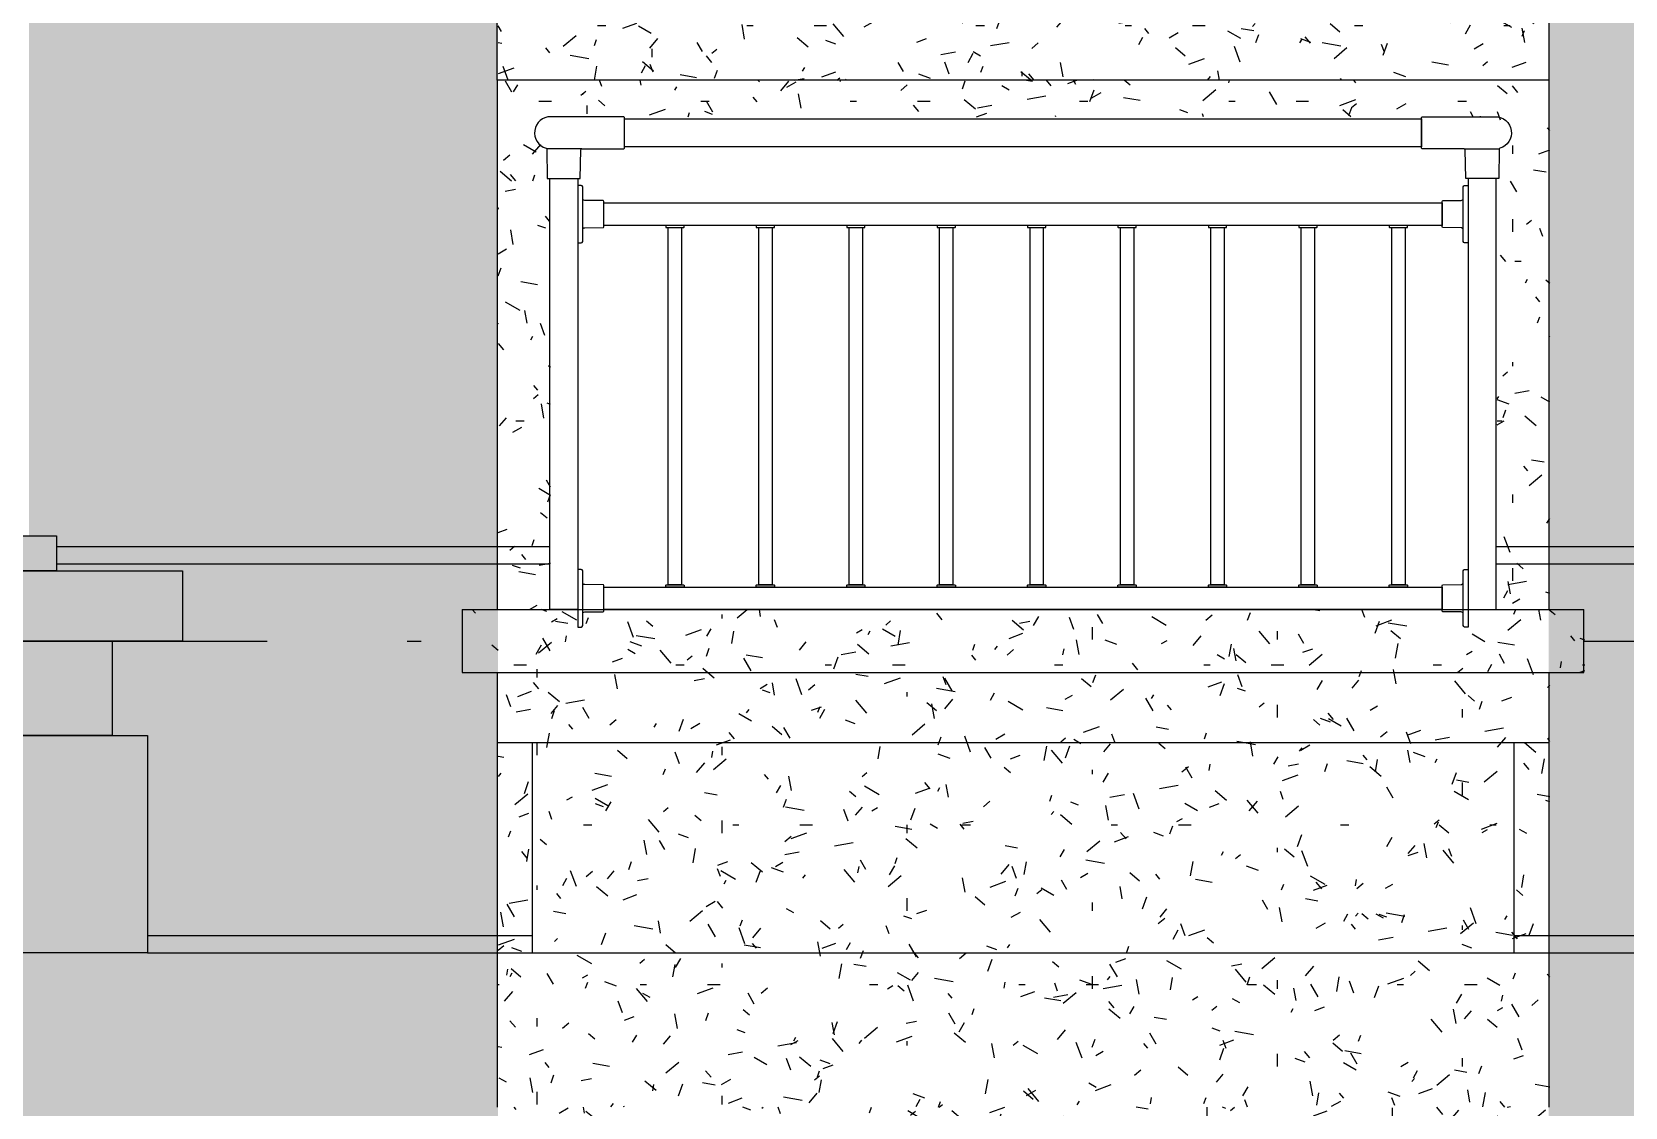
# Model space of a CAD drawing. Extents: x -12446 to 284554, y -295110 to 165007.
# Drawn here: x 29990 to 32263, y -253119 to -251585 of the extents above; entities that cross this region are included whole.
import ezdxf

# ---------------------------------------------------------------- set-up
doc = ezdxf.new("R2010")
doc.units = 0
doc.header["$LTSCALE"] = 1000
doc.linetypes.add('AX-14-E$0$DOTE', pattern=[2.4200000000000004, 2, -0.2, 0.02, -0.2])
doc.layers.get('0').update_dxf_attribs({"linetype": 'CONTINUOUS'})
for name, color, linetype in [('A-Anno-Note', 241, 'CONTINUOUS'), ('AX-14-comp-tc$0$AX-T-LMCZ-Z$0$AX-13-E01-E03$0$A-Detl-Patt', 8, 'CONTINUOUS'), ('AX-14-comp-tc$0$AX-T-LMCZ-Z$1$AX-13-E01-E03$0$家具与填充', 251, 'CONTINUOUS'), ('AX-14-comp-tc$0$灰褐色真石漆', 15, 'CONTINUOUS'), ('AX-14-E$0$A-Detl-Patt', 8, 'CONTINUOUS'), ('AX-14-E$0$A-Detl-Thin', 131, 'CONTINUOUS'), ('AX-14-E$0$A-elev-FIXT', 9, 'CONTINUOUS'), ('AX-14-E$0$A-elev-HRAL', 61, 'CONTINUOUS'), ('AX-14-E$0$栏杆型材', 82, 'CONTINUOUS'), ('AX-14-E$0$阳台栏杆扶手', 82, 'CONTINUOUS')]:
    doc.layers.add(name, color=color, linetype=linetype)
doc.layers.add('AX-14-E$0$A-Grid', color=222, linetype='AX-14-E$0$DOTE', plot=False)

# ---------------------------------------------------------------- blocks, each defined once
blk = doc.blocks.new('AX-14-E$0$wyhrehaw3yrjret')
at = {"layer": 'AX-14-E$0$A-Detl-Patt'}
for p, q in [((90357.38092129382, 156534.7129204358), (91061.15741201898, 156534.7129204358)), ((92411.15741201898, 156534.7129204358), (93236.15746030811, 156534.7129204358)), ((90357.38092129382, 156509.7129204358), (91061.15741201898, 156509.7129204358)), ((92411.15741201898, 156509.7129204358), (93236.15746030811, 156509.7129204357)), ((90487.20544444716, 155979.7129204358), (91036.15741766396, 155979.7129204358)), ((92436.15741766401, 155979.7129204358), (93236.15746030811, 155979.7129204358)), ((90487.20544444716, 155954.7129204358), (91036.15741766396, 155954.7129204358)), ((92436.15741766401, 155954.7129204358), (93236.15746030811, 155954.7129204358))]:
    blk.add_line(p, q, dxfattribs=at)
blk = doc.blocks.new('AX-14-E$0$32固定座立面')
at = {"layer": 'AX-14-E$0$栏杆型材', "color": 6, "linetype": 'Continuous'}
blk.add_line((-7.000000000029103, -22.48393362967181), (-7.000000000029103, 22.48393362967181), dxfattribs=at)
blk.add_lwpolyline([(-7.000000000029103, -22.48393363013747, 0.4116598905253932), (-9.973820392653579, -19.48404786120226), (-36.00872653194528, -19.25684467663814, -0.411659890479309), (-36.99999999529972, -18.25688275466382), (-36.99999999529972, 18.25688275466382, -0.411659890479309), (-36.00872653194528, 19.25684467663814), (-9.973820392653579, 19.48404786120226, 0.4116598904800121), (-7.000000000029103, 22.48393362967181), (-7.000000000014551, 39.03737757549971, -0.4116598903650479), (-5.017453071239287, 41.03730142168934), (0, 41.08108807232929), (0, -41.08108807232929), (-5.017453071239287, -41.03730142167478, -0.41165989040972), (-7.000000000014551, -39.03737757517956)], format="xyb", close=True, dxfattribs=at)
blk = doc.blocks.new('AX-14-E$0$4080转角立图')
at = {"layer": 'AX-14-E$0$A-elev-FIXT', "linetype": 'Continuous'}
blk.add_line((25.55522843915969, 41.9922859473736), (-24.30321649741381, 41.9922859473736), dxfattribs=at)
blk.add_lwpolyline([(-25.29782274598256, 42.9517344115302, -0.3271392253384975), (-24.22508311690763, 41.53998265002156), (-23.50000002561137, 0), (23.50000002561137, 0), (24.2073870995082, 40.52617865166394, -0.4091108014680134), (25.70715864608064, 42.00000004569301), (85.25000008335337, 42.00000003812602, 0.4142135623730951), (86.75000008707866, 43.50000004190952), (86.75000008707866, 86.50000009016367, 0.4142135623730951), (85.25000008335337, 88.00000009400537), (-18.75000002095476, 88.00000009400537, 0.8651570106099542)], format="xyb", close=True, dxfattribs=at)
blk = doc.blocks.new('AX-14-E$0$BEIBIANKAICHANGYANGTAI1')
at = {"layer": 'AX-14-E$0$A-Detl-Thin', "elevation": -5.290740336073504e-10}
for points in [[(88306.36248735979, 138744.4466446146), (90126.33294210458, 138744.4466446146), (90126.33294210458, 138694.4466446146), (88306.36248735979, 138694.4466446146)], [(88306.36248735979, 138694.4466446146), (90306.15746525791, 138694.4466446146), (90306.15746525791, 138594.446644614), (88306.36248735979, 138594.446644614)], [(88306.36248735979, 138594.446644614), (90206.15746525791, 138594.446644614), (90206.15746525791, 138459.4466538671), (88306.36248735979, 138459.4466538671)], [(88306.36248735979, 138459.4466538671), (90256.15746525791, 138459.4466538671), (90256.15746525791, 138149.4466446145), (88306.36248735979, 138149.4466446145)]]:
    blk.add_lwpolyline(points, dxfattribs=at)
blk = doc.blocks.new('AX-14-E$0$A$C4D5E14F1')
at = {"layer": 'AX-14-E$0$A-Detl-Thin'}
blk.add_lwpolyline([(28700.00008472594, 1665.00012890331), (30200.00008458438, 1665.00012890331), (30200.00008458438, 1565.00012890331), (28700.00008472594, 1565.00012890331)], close=True, dxfattribs=at)
for points in [[(30200.00008458438, 720.000128903368), (30200.00008458438, 620.000128903368)], [(28750.00009022941, 620.000128903368), (30200.00008458438, 620.000128903368)], [(30150.00009022947, 620.000128903368), (30150.00009022947, 320.0001289034262)], [(28750.00009022941, 320.0001289034262), (30150.00009022947, 320.0001289034262)]]:
    blk.add_lwpolyline(points, dxfattribs=at)
at = {"layer": 'AX-14-E$0$A-elev-HRAL', "ltscale": 10}
for points in [[(28941.00008458443, 1358.000128909713, 0.4142135623730951), (28940.50008458443, 1357.500128909713), (28940.50008458443, 1355.500128909713, 0.4142135623730951), (28941.00008458443, 1355.000128909713), (28966.00008458443, 1355.000128909713, 0.4142135623730951), (28966.50008458443, 1355.500128909713), (28966.50008458443, 1357.500128909713, 0.4142135623730951), (28966.00008458443, 1358.000128909713)], [(29070.00008458443, 1358.000128909713, 0.4142135623730951), (29069.50008458443, 1357.500128909713), (29069.50008458443, 1355.500128909713, 0.4142135623730951), (29070.00008458443, 1355.000128909713), (29095.00008458443, 1355.000128909713, 0.4142135623730951), (29095.50008458443, 1355.500128909713), (29095.50008458443, 1357.500128909713, 0.4142135623730951), (29095.00008458443, 1358.000128909713)], [(29199.00008458443, 1358.000128909713, 0.4142135623730951), (29198.50008458443, 1357.500128909713), (29198.50008458443, 1355.500128909713, 0.4142135623730951), (29199.00008458443, 1355.000128909713), (29224.00008458443, 1355.000128909713, 0.4142135623730951), (29224.50008458443, 1355.500128909713), (29224.50008458443, 1357.500128909713, 0.4142135623730951), (29224.00008458443, 1358.000128909713)], [(29328.00008458443, 1358.000128909713, 0.4142135623730951), (29327.50008458443, 1357.500128909713), (29327.50008458443, 1355.500128909713, 0.4142135623730951), (29328.00008458443, 1355.000128909713), (29353.00008458443, 1355.000128909713, 0.4142135623730951), (29353.50008458443, 1355.500128909713), (29353.50008458443, 1357.500128909713, 0.4142135623730951), (29353.00008458443, 1358.000128909713)], [(29457.00008458443, 1358.000128909713, 0.4142135623730951), (29456.50008458443, 1357.500128909713), (29456.50008458443, 1355.500128909713, 0.4142135623730951), (29457.00008458443, 1355.000128909713), (29482.00008458443, 1355.000128909713, 0.4142135623730951), (29482.50008458443, 1355.500128909713), (29482.50008458443, 1357.500128909713, 0.4142135623730951), (29482.00008458443, 1358.000128909713)], [(29586.00008458443, 1358.000128909713, 0.4142135623730951), (29585.50008458443, 1357.500128909713), (29585.50008458443, 1355.500128909713, 0.4142135623730951), (29586.00008458443, 1355.000128909713), (29611.00008458443, 1355.000128909713, 0.4142135623730951), (29611.50008458443, 1355.500128909713), (29611.50008458443, 1357.500128909713, 0.4142135623730951), (29611.00008458443, 1358.000128909713)], [(29715.00008458443, 1358.000128909713, 0.4142135623730951), (29714.50008458443, 1357.500128909713), (29714.50008458443, 1355.500128909713, 0.4142135623730951), (29715.00008458443, 1355.000128909713), (29740.00008458443, 1355.000128909713, 0.4142135623730951), (29740.50008458443, 1355.500128909713), (29740.50008458443, 1357.500128909713, 0.4142135623730951), (29740.00008458443, 1358.000128909713)], [(29844.00008458443, 1358.000128909713, 0.4142135623730951), (29843.50008458443, 1357.500128909713), (29843.50008458443, 1355.500128909713, 0.4142135623730951), (29844.00008458443, 1355.000128909713), (29869.00008458443, 1355.000128909713, 0.4142135623730951), (29869.50008458443, 1355.500128909713), (29869.50008458443, 1357.500128909713, 0.4142135623730951), (29869.00008458443, 1358.000128909713)], [(29973.00008458443, 1358.000128909713, 0.4142135623730951), (29972.50008458443, 1357.500128909713), (29972.50008458443, 1355.500128909713, 0.4142135623730951), (29973.00008458443, 1355.000128909713), (29998.00008458443, 1355.000128909713, 0.4142135623730951), (29998.50008458443, 1355.500128909713), (29998.50008458443, 1357.500128909713, 0.4142135623730951), (29998.00008458443, 1358.000128909713)], [(28941.00008458443, 842.0001289123902, -0.4142135623730951), (28940.50008458443, 842.5001289123902), (28940.50008458443, 844.5001289123902, -0.4142135623730951), (28941.00008458443, 845.0001289123902), (28966.00008458443, 845.0001289123902, -0.4142135623730951), (28966.50008458443, 844.5001289123902), (28966.50008458443, 842.5001289123902, -0.4142135623730951), (28966.00008458443, 842.0001289123902)], [(29070.00008458443, 842.0001289123902, -0.4142135623730951), (29069.50008458443, 842.5001289123902), (29069.50008458443, 844.5001289123902, -0.4142135623730951), (29070.00008458443, 845.0001289123902), (29095.00008458443, 845.0001289123902, -0.4142135623730951), (29095.50008458443, 844.5001289123902), (29095.50008458443, 842.5001289123902, -0.4142135623730951), (29095.00008458443, 842.0001289123902)], [(29199.00008458443, 842.0001289123902, -0.4142135623730951), (29198.50008458443, 842.5001289123902), (29198.50008458443, 844.5001289123902, -0.4142135623730951), (29199.00008458443, 845.0001289123902), (29224.00008458443, 845.0001289123902, -0.4142135623730951), (29224.50008458443, 844.5001289123902), (29224.50008458443, 842.5001289123902, -0.4142135623730951), (29224.00008458443, 842.0001289123902)], [(29328.00008458443, 842.0001289123902, -0.4142135623730951), (29327.50008458443, 842.5001289123902), (29327.50008458443, 844.5001289123902, -0.4142135623730951), (29328.00008458443, 845.0001289123902), (29353.00008458443, 845.0001289123902, -0.4142135623730951), (29353.50008458443, 844.5001289123902), (29353.50008458443, 842.5001289123902, -0.4142135623730951), (29353.00008458443, 842.0001289123902)], [(29457.00008458443, 842.0001289123902, -0.4142135623730951), (29456.50008458443, 842.5001289123902), (29456.50008458443, 844.5001289123902, -0.4142135623730951), (29457.00008458443, 845.0001289123902), (29482.00008458443, 845.0001289123902, -0.4142135623730951), (29482.50008458443, 844.5001289123902), (29482.50008458443, 842.5001289123902, -0.4142135623730951), (29482.00008458443, 842.0001289123902)], [(29586.00008458443, 842.0001289123902, -0.4142135623730951), (29585.50008458443, 842.5001289123902), (29585.50008458443, 844.5001289123902, -0.4142135623730951), (29586.00008458443, 845.0001289123902), (29611.00008458443, 845.0001289123902, -0.4142135623730951), (29611.50008458443, 844.5001289123902), (29611.50008458443, 842.5001289123902, -0.4142135623730951), (29611.00008458443, 842.0001289123902)], [(29715.00008458443, 842.0001289123902, -0.4142135623730951), (29714.50008458443, 842.5001289123902), (29714.50008458443, 844.5001289123902, -0.4142135623730951), (29715.00008458443, 845.0001289123902), (29740.00008458443, 845.0001289123902, -0.4142135623730951), (29740.50008458443, 844.5001289123902), (29740.50008458443, 842.5001289123902, -0.4142135623730951), (29740.00008458443, 842.0001289123902)], [(29844.00008458443, 842.0001289123902, -0.4142135623730951), (29843.50008458443, 842.5001289123902), (29843.50008458443, 844.5001289123902, -0.4142135623730951), (29844.00008458443, 845.0001289123902), (29869.00008458443, 845.0001289123902, -0.4142135623730951), (29869.50008458443, 844.5001289123902), (29869.50008458443, 842.5001289123902, -0.4142135623730951), (29869.00008458443, 842.0001289123902)], [(29973.00008458443, 842.0001289123902, -0.4142135623730951), (29972.50008458443, 842.5001289123902), (29972.50008458443, 844.5001289123902, -0.4142135623730951), (29973.00008458443, 845.0001289123902), (29998.00008458443, 845.0001289123902, -0.4142135623730951), (29998.50008458443, 844.5001289123902), (29998.50008458443, 842.5001289123902, -0.4142135623730951), (29998.00008458443, 842.0001289123902)]]:
    blk.add_lwpolyline(points, format="xyb", close=True, dxfattribs=at)
for points in [[(28963.00008458443, 845.0001289123902), (28944.00008458443, 845.0001289123902), (28944.00008458443, 1355.000128909713), (28963.00008458443, 1355.000128909713)], [(29092.00008458443, 845.0001289123902), (29073.00008458443, 845.0001289123902), (29073.00008458443, 1355.000128909713), (29092.00008458443, 1355.000128909713)], [(29221.00008458443, 845.0001289123902), (29202.00008458443, 845.0001289123902), (29202.00008458443, 1355.000128909713), (29221.00008458443, 1355.000128909713)], [(29350.00008458443, 845.0001289123902), (29331.00008458443, 845.0001289123902), (29331.00008458443, 1355.000128909713), (29350.00008458443, 1355.000128909713)], [(29479.00008458443, 845.0001289123902), (29460.00008458443, 845.0001289123902), (29460.00008458443, 1355.000128909713), (29479.00008458443, 1355.000128909713)], [(29608.00008458443, 845.0001289123902), (29589.00008458443, 845.0001289123902), (29589.00008458443, 1355.000128909713), (29608.00008458443, 1355.000128909713)], [(29737.00008458443, 845.0001289123902), (29718.00008458443, 845.0001289123902), (29718.00008458443, 1355.000128909713), (29737.00008458443, 1355.000128909713)], [(29866.00008458443, 845.0001289123902), (29847.00008458443, 845.0001289123902), (29847.00008458443, 1355.000128909713), (29866.00008458443, 1355.000128909713)], [(29995.00008458443, 845.0001289123902), (29976.00008458443, 845.0001289123902), (29976.00008458443, 1355.000128909713), (29995.00008458443, 1355.000128909713)]]:
    blk.add_lwpolyline(points, close=True, dxfattribs=at)
at = {"layer": 'AX-14-E$0$栏杆型材'}
blk.add_lwpolyline([(28852.00008457972, 1390.000128909713), (30048.00008458915, 1390.000128909713), (30048.00008458915, 1358.000128909713), (28852.00008457972, 1358.000128909713)], close=True, dxfattribs=at)
at = {"layer": 'AX-14-E$0$阳台栏杆扶手'}
blk.add_lwpolyline([(30018.25008449747, 1470.000128909713), (28881.75008467145, 1470.000128909713), (28881.75008467145, 1510.000128909713), (30018.25008449747, 1510.000128909713)], close=True, dxfattribs=at)
blk.add_blockref('AX-14-E$0$BEIBIANKAICHANGYANGTAI1', (-62055.1093482453, -137829.4465157112))
at = {"layer": 'AX-14-E$0$A-elev-HRAL'}
for name, p in [('AX-14-E$0$4080转角立图', (28795.00008458443, 1425.000128850108)), ('AX-14-E$0$32固定座立面', (30085.00008458443, 1374.000128909713))]:
    blk.add_blockref(name, p, dxfattribs=at)
at = {"layer": 'AX-14-E$0$A-elev-HRAL', "xscale": -1}
for name, p in [('AX-14-E$0$4080转角立图', (30105.00008458443, 1425.000128850108)), ('AX-14-E$0$32固定座立面', (28815.00008458443, 1374.000128909713))]:
    blk.add_blockref(name, p, dxfattribs=at)
blk.add_wipeout([(28650.00009022941, 810.0001289033029), (30250.00008458437, 810.0001289033029), (30250.00008458437, 720.000128903368), (28650.00009022941, 720.000128903368)]).dxf.layer = 'AX-14-E$0$A-Detl-Thin'
at = {"layer": 'AX-14-E$0$A-Detl-Thin'}
for points in [[(28650.00009022941, 810.0001289033098), (30250.00008458438, 810.0001289033098)], [(28650.00009022941, 810.0001289033098), (28650.00009022935, 720.000128903368), (28700.00009022941, 720.000128903368), (28700.00009022941, 620.000128903368), (28750.00009022941, 620.000128903368), (28750.00009022941, 320.0001289034262)], [(30250.00008458438, 720.000128903368), (30250.00008458438, 810.0001289033098)], [(28700.00009022941, 720.000128903368), (30250.00008458438, 720.000128903368)]]:
    blk.add_lwpolyline(points, dxfattribs=at)
at = {"layer": 'AX-14-E$0$栏杆型材'}
for points in [[(28775.00008458443, 1425.000128850108), (28815.00008458443, 1425.000128850108), (28815.00008458443, 810.0001289097127), (28775.00008458443, 810.0001289097127)], [(30125.00008458443, 1425.000128850108), (30085.00008458443, 1425.000128850108), (30085.00008458443, 810.0001289097127), (30125.00008458443, 810.0001289097127)], [(28852.00008457978, 842.0001289097127), (30048.00008458915, 842.0001289097127), (30048.00008458915, 810.0001289097127), (28852.00008457978, 810.0001289097127)]]:
    blk.add_lwpolyline(points, close=True, dxfattribs=at)
at = {"layer": 'AX-14-E$0$A-elev-HRAL', "xscale": -1}
blk.add_blockref('AX-14-E$0$32固定座立面', (28815.00008458443, 826.0001289097127), dxfattribs=at)
at = {"layer": 'AX-14-E$0$A-elev-HRAL'}
blk.add_blockref('AX-14-E$0$32固定座立面', (30085.00008458443, 826.0001289097127), dxfattribs=at)
blk = doc.blocks.new('AX-14-comp-tc')
at = {"layer": 'AX-14-comp-tc$0$AX-T-LMCZ-Z$1$AX-13-E01-E03$0$家具与填充'}
h = blk.add_hatch(dxfattribs=at)
h.set_pattern_fill('AR-SAND', color=256, scale=24)
h.set_pattern_definition([(37.50000000000001, (-86572.63727747524, -326606.2126952698), (-1.92003755518086, 58.72958847952108), [0, -46.3296, 0, -51.816, 0, -49.53]), (7.499999999999999, (-86572.63727747524, -326606.2126952698), (53.94279397656031, 86.0190120682025), [0, -24.9936, 0, -41.7576, 0, -16.002]), (327.5, (-86610.12767747525, -326606.2126952698), (94.91908442897494, 0.172462161425484), [0, -15.24, 0, -54.864, 0, -71.628]), (317.5, (-86610.12767747525, -326606.2126952698), (91.62677429667568, 26.75151879086595), [0, -7.62, 0, -35.9664, 0, -41.148])])
h.paths.add_polyline_path([(8478.702790445503, -253742.0665604888), (8477.44201020393, -253912.0664102146), (8514.69657850251, -253988.2368576273), (8527.442184651125, -254071.7538557), (8527.44201020393, -254442.0664102142), (8577.44200928029, -254442.0664102142), (8577.44200928029, -254592.0664102142), (8652.391094617633, -254592.0664102153), (8652.391068423487, -255491.8819860087), (1002.391094686551, -255491.8819860087), (1002.391094686551, -255591.8819860086), (1022.391094686551, -255591.8819860086), (1022.391094686551, -255691.8819740865), (1072.391109687829, -255691.8819740865), (1222.391094686551, -256321.8819860086), (1272.391094686551, -256321.8819860086), (1272.391094686551, -256591.8819859418), (1252.391080968169, -256591.8819859414), (1252.391080968169, -256691.88198594), (6902.391072859842, -256691.88198594), (6902.391072859842, -256646.8812060526), (8252.541649787774, -256646.8812060526), (8252.387571967527, -268242.0665604891), (8851.970065954694, -268241.8804672961), (8851.970065954694, -266536.8804672965), (10050.68638493499, -266536.8804672965), (10050.68638493499, -268686.8804672965), (10151.10741875076, -268686.8804672965), (10151.10741875076, -266536.8804672965), (11352.39109977041, -266536.8804672965), (11352.39109977041, -268241.8804672961), (13852.39109482043, -268241.8804672961), (13852.39682763381, -256691.8822025585), (22902.39105995675, -256691.8822025519), (22926.11310842487, -266276.8819860087), (22900.94450187806, -266276.8819860084), (22901.26328666282, -268241.8804672958), (25152.38705283971, -268241.8804672961), (25152.38699696408, -256691.8825560538), (28052.39103885586, -256691.8825560538), (28052.75779278678, -256646.8819760467), (29952.39109509517, -256646.8819959717), (29952.39109509517, -256689.2827172552), (35452.39112271331, -256689.2800792456), (35452.39107599747, -256591.8819800339), (35402.39108326597, -256591.8819800338), (35402.39107245006, -256321.8819698274), (35452.39108006409, -256321.8819711794), (35602.39105912283, -255691.8819711794), (35652.39108166503, -255691.8819711795), (35652.39212232488, -255591.8814656923), (35702.39106792616, -255591.8819860087), (35702.39106792616, -255491.8819860087), (30302.39107866501, -255491.8819860087), (28046.93755201725, -255491.8819860087), (28046.9219124034, -254592.0664104595), (28121.92867581741, -254592.0664104595), (28121.92867581741, -254442.0664102142), (28171.92867489377, -254442.0664102142), (28171.92850044681, -254071.7538557), (28184.67410659519, -253988.2368576273), (28221.92867489377, -253912.0664102146), (28221.92867489377, -253742.0664102147), (27271.92867486304, -253742.0664102147), (18810.9233292405, -253741.8819860087), (18759.22901397021, -254121.8818337927), (17940.13815930797, -254121.8818337927), (17888.66652220706, -253743.518871419)])
h.paths.add_polyline_path([(1852.394621507585, -255691.8819740865), (3101.094290623063, -255691.8819740865), (3302.387411180738, -256591.8807588942), (1852.394621507585, -256591.8807588942)], flags=16)
h.paths.add_polyline_path([(4102.39109475803, -255691.8819312666), (5602.391099751781, -255691.8819312666), (5602.391099751781, -256591.8819859417), (4102.39109475803, -256591.8819859417)], flags=16)
h.paths.add_polyline_path([(9602.391094818566, -254911.8810260835), (10602.39058339488, -254911.8810260835), (10602.39058339488, -255491.8819860087), (9602.391094818566, -255491.8819860087)], flags=16)
h.paths.add_polyline_path([(9602.38542753979, -257761.8801072679), (10602.38515902622, -257761.8801072679), (10602.39114985833, -256691.8822025552), (9602.39141837167, -256691.8822025552)], flags=16)
h.paths.add_polyline_path([(9602.38542753979, -257761.8801072679), (10602.38503757105, -257761.8801072679), (10602.38503757105, -259361.8810671931), (9602.38542753979, -259361.8810671931)], flags=16)
h.paths.add_polyline_path([(10602.38503757105, -260711.8801072679), (9602.391094818799, -260711.8801072679), (9602.391094818799, -262311.8810671931), (10602.38503757105, -262311.8810671931)], flags=16)
h.paths.add_polyline_path([(9602.391094818799, -262311.8810671931), (10602.3910948188, -262311.8810671931), (10602.39373987479, -263586.8810671966), (9602.393739874795, -263586.8810671966)], flags=16)
h.paths.add_polyline_path([(9602.396640642633, -263586.8810671966), (10602.39083910672, -263586.8810671966), (10602.39083910672, -265186.8820271218), (9602.396640642633, -265186.8820271218)], flags=16)
h.paths.add_polyline_path([(8652.391094617633, -266136.8820651444), (11552.39109471915, -266136.8820651444), (11552.39109471915, -266236.8820651444), (8652.391094617633, -266236.8820651444)], flags=16)
h.paths.add_polyline_path([(26102.39160615517, -254911.8810260835), (27102.39109473149, -254911.8810260835), (27102.39109473149, -255491.8819860087), (26102.39160615517, -255491.8819860087)], flags=16)
h.paths.add_polyline_path([(24302.22488917547, -266726.8819860087), (25002.55026139603, -266726.8819860087), (25000.9446581592, -268076.8804672961), (24301.2631303862, -268076.8804672961)], flags=16)
h.paths.add_polyline_path([(31998.27289866665, -255691.8819067876), (30498.2728936729, -255691.8819067876), (30498.2728936729, -256591.8819614627), (31998.27289866665, -256591.8819614627)], flags=16)
h.paths.add_polyline_path([(34152.39109967728, -256591.8819859417), (32805.23363442658, -256591.8819859417), (33002.39105843063, -255691.8819740865), (34152.39109967728, -255691.8819740865)], flags=16)
h.paths.add_polyline_path([(9602.393739874795, -265186.8820271218), (10602.39373987479, -265186.8820271218), (10602.39093289184, -266136.8820171083), (9602.391256444942, -266136.8820171083)], flags=16)
edge = h.paths.add_edge_path(flags=17)
edge.add_line((9602.39125054804, -253742.0665604888), (9602.391094818566, -254911.6941790598))
edge.add_line((9602.391094818566, -254911.6941790598), (10602.39109481857, -254911.6941790598))
edge.add_line((10602.39109481857, -254911.6941790598), (10602.39669568217, -253742.0665604888))
edge.add_line((10602.39669568217, -253742.0665604888), (9602.396695682168, -253742.0665604888))
edge.add_line((9602.391094818799, -259361.8810671931), (10602.39114985833, -259361.8810671931))
edge.add_line((10602.39114985833, -259361.8810671931), (10602.38532080277, -260711.8801072679))
edge.add_line((10602.38532080277, -260711.8801072679), (9602.385265763238, -260711.8801072679))
edge.add_line((9602.385265763238, -260711.8801072679), (9602.391094818799, -259391.8810671931))
edge.add_line((13852.39109482043, -253742.0665604888), (13852.39109482043, -255491.8819860087))
edge.add_line((13852.39109482043, -255491.8819860087), (22452.39109468003, -255491.8819860087))
edge.add_line((22452.39109468003, -255491.8819860087), (22452.39109468003, -253741.8819860087))
edge.add_line((22452.39109468003, -253741.8819860087), (18810.9233292405, -253741.8819860087))
edge.add_line((18810.9233292405, -253741.8819860087), (18759.22901397021, -254121.8818337927))
edge.add_line((18759.22901397021, -254121.8818337927), (17940.13815930797, -254121.8818337927))
edge.add_line((17940.13815930797, -254121.8818337927), (17888.66652220706, -253743.518871419))
edge.add_line((17888.66652220706, -253743.518871419), (13852.39109482037, -253741.8819860087))
edge.add_line((26102.38525540623, -253742.0665604888), (26102.39145909375, -254911.8810260835))
edge.add_line((26102.39145909375, -254911.8810260835), (27102.39175321659, -254911.8810260835))
edge.add_line((27102.39175321659, -254911.8810260835), (27102.38554952908, -253742.0665604888))
edge.add_line((27102.38554952908, -253742.0665604888), (26102.38554952908, -253742.0665604888))
h = blk.add_hatch(dxfattribs=at)
h.set_pattern_fill('AR-SAND', color=256, scale=24)
h.set_pattern_definition([(37.50000000000001, (1.283681019762298, 0), (-1.92003755518086, 58.72958847952108), [0, -46.3296, 0, -51.816, 0, -49.53]), (7.499999999999999, (1.283681019762298, 0), (53.94279397656031, 86.0190120682025), [0, -24.9936, 0, -41.7576, 0, -16.002]), (327.5, (-36.20671898024011, 0), (94.91908442897494, 0.172462161425484), [0, -15.24, 0, -54.864, 0, -71.628]), (317.5, (-36.20671898024011, 0), (91.62677429667568, 26.75151879086595), [0, -7.62, 0, -35.9664, 0, -41.148])])
h.paths.add_polyline_path([(30502.39104658706, -256691.8820040139), (29952.39109509505, -256691.8820040139), (29952.39109509505, -256526.8820020138), (29623.64167210652, -256526.8819860087), (29623.64167210956, -257776.8819860026), (29726.71619021925, -257776.8819860026), (29726.71619021925, -257775.3819859781), (29727.15553004853, -257774.3213258037), (29728.21619022303, -257773.8819859743), (29832.21619029093, -257773.8819859743), (29854.9770131253, -257793.5736714482), (29838.76401305231, -257818.9302516568), (29836.96619033194, -257861.8819860683), (29833.46619030632, -257861.8819860683), (29833.46619030632, -258726.8819860087), (28053.67121736195, -258726.8819860091), (28052.56723176142, -259321.8819860087), (28052.56723176484, -260726.8819860064), (28773.64167210652, -260726.8819860046), (28772.33087470064, -259596.8819860092), (29622.33087470064, -259596.8819860092), (29623.64167210652, -260726.8819860026), (29726.71619021925, -260726.8819860026), (29726.71619021925, -260725.3819859782), (29727.15553004853, -260724.3213258037), (29728.21619022297, -260723.8819859743), (29832.21619029093, -260723.8819859743), (29855.2161903189, -260746.8819860023), (29838.76401305231, -260768.9302516568), (29837.69127342323, -260770.3420034183), (29836.96619033194, -260811.8819860683), (29833.46619030632, -260811.8819860683), (29833.46619030632, -261676.8819860087), (28053.67121736195, -261676.8819860087), (28053.67121736208, -262271.8819860092), (28052.39109968448, -262861.8810671974), (28152.39109473137, -262861.8810671974), (28152.39109473137, -262961.8810671974), (28102.39109968449, -262961.8810671974), (28102.39109968449, -263011.8810671974), (28052.58618496936, -263011.8664567024), (28053.64410097561, -263676.8819860064), (28773.6145557204, -263676.8819860064), (28772.33087470064, -262546.8819860092), (29622.33087470064, -262546.8819860092), (29623.61455572344, -263676.8819860026), (29726.68907383313, -263676.8819860026), (29726.68907383313, -263675.3819859782), (29727.12841366242, -263674.3213258037), (29728.18907383685, -263673.8819859743), (29832.18907394116, -263673.8819859743), (29854.94989673918, -263693.5736714482), (29839.16392858373, -263720.3681820282), (29837.69695220844, -263720.055163936), (29836.93907394582, -263761.8819860683), (29833.43907392021, -263761.8819860683), (29833.43907392021, -264626.8819860087), (28052.39109473137, -264626.8819860087), (28053.67121736208, -265221.8819860088), (28053.67121736208, -267538.8804672617), (28853.6145557204, -267538.8804672617), (28853.6145557204, -266446.8819860087), (29703.6145557204, -266446.8819860087), (29703.6145557204, -267541.8802843679), (29816.92474592305, -267541.8802573899), (29816.92474592305, -267540.3802573593), (29817.36408575234, -267539.3195971848), (29818.42474592678, -267538.8802573555), (29922.42474599474, -267538.8802573555), (29945.18556882911, -267558.5719428293), (29928.97256875611, -267583.9285230379), (29927.97796250728, -267584.8879715021), (29927.17474603574, -267626.8802574495), (29923.67474601013, -267626.8802574495), (29923.67474601013, -268241.8804672961), (30502.35573661016, -268241.8804672961)])
h.paths.add_polyline_path([(28052.75779278678, -257776.8819860046), (28773.64167210652, -257776.8819860046), (28773.64167210652, -256526.8817706079), (28052.75779278678, -256526.8817706079)])
h = blk.add_hatch(dxfattribs=at)
h.set_pattern_fill('AR-SAND', color=256, scale=24)
h.set_pattern_definition([(37.50000000000001, (0, 0), (-1.92003755518086, 58.72958847952108), [0, -46.3296, 0, -51.816, 0, -49.53]), (7.499999999999999, (0, 0), (53.94279397656031, 86.0190120682025), [0, -24.9936, 0, -41.7576, 0, -16.002]), (327.5, (-37.49040000000241, 0), (94.91908442897494, 0.172462161425484), [0, -15.24, 0, -54.864, 0, -71.628]), (317.5, (-37.49040000000241, 0), (91.62677429667568, 26.75151879086595), [0, -7.62, 0, -35.9664, 0, -41.148])])
h.paths.add_polyline_path([(32751.10741371493, -268241.8804672961), (32001.10736542573, -268241.8804672961), (32001.10736542573, -256691.8820040139), (32751.10741371493, -256691.8820040139)])
at = {"layer": 'AX-14-comp-tc$0$灰褐色真石漆'}
h = blk.add_hatch(dxfattribs=at)
h.set_pattern_fill('离散材料', color=256, scale=50)
h.set_pattern_definition([(0, (-60967.30729994297, -480032.5949064445), (132, 228), [12, -201, 9, -87, 18, -213]), (10, (-61024.30729994297, -479909.5949064445), (80.67613670150445, 285.3442849732936), [20.99999999999959, -50.99999999999918, 26.99999999999959, -158.9999999999967, 14.9999999999998, -197.9999999999967]), (20, (-61054.30729994297, -480005.5949064445), (133.4709535592092, 220.9762533757766), [24, -165, 21, -123, 15, -96]), (29.99999999999999, (-60967.30729994297, -480023.5949064445), (-21.96925639128059, 254.0518682742054), [15, -99, 12, -147, 9, -195]), (40, (-61051.30729994297, -479957.5949064445), (33.83591731976973, 216.3703554074118), [11.9999999999998, -131.9999999999967, 8.999999999999796, -83.99999999999837, 23.99999999999959, -152.9999999999967]), (49.99999999999999, (-61006.30729994297, -480065.5949064445), (-80.24786473477874, 235.733494025581), [6, -111, 15, -183, 18, -93]), (59.99999999999999, (-60997.30729994297, -480044.5949064445), (-99.47302994931883, 223.7076581449592), [15, -123, 6, -144, 12, -111]), (70, (-61030.30729994297, -480080.5949064445), (-109.8922702303704, 215.5868477983183), [8.999999999999796, -56.99999999999918, 17.99999999999959, -95.99999999999837, 11.9999999999998, -131.9999999999967]), (80, (-61015.30729994297, -479903.5949064445), (-208.5653438188234, 164.7194504535999), [20.99999999999959, -131.9999999999967, 8.999999999999796, -155.9999999999967, 17.99999999999959, -146.9999999999967]), (90, (-60997.30729994297, -480032.5949064445), (-264, 111), [18, -93, 12, -183, 6, -186]), (99.99999999999993, (-61045.30729994297, -479939.5949064445), (-247.9714589557226, 145.145291151213), [20.99999999999999, -117, 17.99999999999999, -95.99999999999997, 20.99999999999999, -218.9999999999999]), (110, (-61066.30729994297, -480110.5949064445), (-240.4403417043912, 81.69113832647703), [24, -78, 12, -159, 18, -174]), (120, (-61147.30729994297, -480074.5949064445), (-286.6499444855586, 28.49226783578576), [14.9999999999998, -200.9999999999967, 17.99999999999959, -92.99999999999837, 20.99999999999959, -122.9999999999984]), (130, (-61081.30729994297, -480140.5949064445), (-279.1077671106385, 71.26608126250224), [9, -66, 12, -129, 24, -168]), (140, (-61171.30729994297, -479900.5949064445), (-220.5968515658284, -34.20568782006698), [18, -108, 21, -93, 12, -126]), (150, (-60922.30729994297, -480158.5949064445), (-204.8249722427793, -120.7672585833788), [12, -84, 24, -186, 21, -171]), (160, (-61120.30729994297, -479990.5949064445), (-237.9010738302391, -162.4286891851902), [17.99999999999959, -125.9999999999984, 14.9999999999998, -113.9999999999984, 11.9999999999998, -182.9999999999967]), (170, (-61102.30729994297, -480062.5949064445), (-215.6440470452878, -169.1231651014422), [26.99999999999959, -98.99999999999837, 17.99999999999959, -134.9999999999967, 23.99999999999959, -131.9999999999967])])
h.paths.add_polyline_path([(34152.39109967728, -257976.8819860087), (32952.39118145042, -257976.8820032104), (32952.39118145042, -258131.8819946032), (34152.39109967728, -258131.8819774015)])
h.paths.add_polyline_path([(32002.39113306519, -257976.8819860087), (30502.39465680797, -257976.8819860087), (30502.39465680797, -258076.8819860087), (32002.39113306519, -258076.8819860087)])
h = blk.add_hatch(dxfattribs=at)
h.set_pattern_fill('离散材料', color=256, scale=50)
h.set_pattern_definition([(0, (-60267.76636557342, -409232.5949064445), (132, 228), [12, -201, 9, -87, 18, -213]), (10, (-60324.76636557342, -409109.5949064445), (80.67613670150445, 285.3442849732936), [20.99999999999962, -50.99999999999925, 26.99999999999962, -158.999999999997, 14.99999999999981, -197.999999999997]), (20, (-60354.76636557342, -409205.5949064445), (133.4709535592092, 220.9762533757766), [24, -165, 21, -123, 15, -96]), (29.99999999999999, (-60267.76636557342, -409223.5949064445), (-21.96925639128059, 254.0518682742054), [15, -99, 12, -147, 9, -195]), (40, (-60351.76636557342, -409157.5949064445), (33.83591731976973, 216.3703554074118), [11.99999999999981, -131.999999999997, 8.999999999999812, -83.9999999999985, 23.99999999999962, -152.999999999997]), (49.99999999999999, (-60306.76636557342, -409265.5949064445), (-80.24786473477874, 235.733494025581), [6, -111, 15, -183, 18, -93]), (59.99999999999999, (-60297.76636557342, -409244.5949064445), (-99.47302994931883, 223.7076581449592), [15, -123, 6, -144, 12, -111]), (70, (-60330.76636557342, -409280.5949064445), (-109.8922702303704, 215.5868477983183), [8.999999999999812, -56.99999999999924, 17.99999999999962, -95.9999999999985, 11.99999999999981, -131.999999999997]), (80, (-60315.76636557342, -409103.5949064445), (-208.5653438188234, 164.7194504535999), [20.99999999999962, -131.999999999997, 8.999999999999812, -155.999999999997, 17.99999999999962, -146.999999999997]), (90, (-60297.76636557342, -409232.5949064445), (-264, 111), [18, -93, 12, -183, 6, -186]), (99.99999999999993, (-60345.76636557342, -409139.5949064445), (-247.9714589557226, 145.145291151213), [20.99999999999999, -117, 17.99999999999999, -95.99999999999997, 20.99999999999999, -218.9999999999999]), (110, (-60366.76636557342, -409310.5949064445), (-240.4403417043912, 81.69113832647703), [24, -78, 12, -159, 18, -174]), (120, (-60447.76636557342, -409274.5949064445), (-286.6499444855586, 28.49226783578576), [14.99999999999981, -200.999999999997, 17.99999999999962, -92.9999999999985, 20.99999999999962, -122.9999999999985]), (130, (-60381.76636557342, -409340.5949064445), (-279.1077671106385, 71.26608126250224), [9, -66, 12, -129, 24, -168]), (140, (-60471.76636557342, -409100.5949064445), (-220.5968515658284, -34.20568782006698), [18, -108, 21, -93, 12, -126]), (150, (-60222.76636557342, -409358.5949064445), (-204.8249722427793, -120.7672585833788), [12, -84, 24, -186, 21, -171]), (160, (-60420.76636557342, -409190.5949064445), (-237.9010738302391, -162.4286891851902), [17.99999999999962, -125.9999999999985, 14.99999999999981, -113.9999999999985, 11.99999999999981, -182.999999999997]), (170, (-60402.76636557342, -409262.5949064445), (-215.6440470452878, -169.1231651014422), [26.99999999999962, -98.9999999999985, 17.99999999999962, -134.999999999997, 23.99999999999962, -131.999999999997])])
edge = h.paths.add_edge_path()
edge.add_line((30502.39113320675, -258831.8819860087), (30577.39104644561, -258831.8819860086))
edge.add_line((30577.39104644567, -258831.8819860086), (30577.39104644567, -258216.8819860684))
edge.add_line((30577.39104644567, -258216.8819860684), (30573.89104642006, -258216.8819860684))
edge.add_line((30573.89104642006, -258216.8819860684), (30572.09322369969, -258173.9302516569))
edge.add_line((30572.09322369969, -258173.9302516569), (30555.6410464331, -258151.8819860024))
edge.add_line((30555.6410464331, -258151.8819860024), (30578.64104642472, -258128.8819859744))
edge.add_line((30578.64104642472, -258128.8819859744), (31926.14104643029, -258128.8819859744))
edge.add_line((31926.14104643007, -258128.8819859744), (31948.90186926443, -258148.5736714483))
edge.add_line((31948.90186926452, -258148.5736714483), (31931.61612956245, -258175.3420034187))
edge.add_line((31931.61612956258, -258175.3420034187), (31931.61612956258, -258216.8819860684))
edge.add_line((31931.61612956258, -258216.8819860684), (31927.39104644567, -258216.8819860684))
edge.add_line((31927.39104644567, -258216.8819860684), (31927.39104080058, -258831.8819860078))
edge.add_line((31927.39104080046, -258831.8819860078), (32002.39113306513, -258831.8819860077))
edge.add_line((32002.39113306519, -258831.8819860077), (32002.39104644555, -258076.8819860087))
edge.add_line((32002.39104644544, -258076.8819860087), (30502.39474342743, -258076.8819860087))
edge.add_line((30502.39474342749, -258076.8819860087), (30502.39474342836, -258831.8819860087))
h = blk.add_hatch(dxfattribs=at)
h.set_pattern_fill('离散材料', color=256, scale=50)
h.set_pattern_definition([(0, (-60867.31077885468, -480032.5949236462), (132, 228), [12, -201, 9, -87, 18, -213]), (10, (-60924.31077885468, -479909.5949236462), (80.67613670150445, 285.3442849732936), [20.99999999999959, -50.99999999999918, 26.99999999999959, -158.9999999999967, 14.99999999999979, -197.9999999999967]), (20, (-60954.31077885468, -480005.5949236462), (133.4709535592092, 220.9762533757766), [24, -165, 21, -123, 15, -96]), (29.99999999999999, (-60867.31077885468, -480023.5949236462), (-21.96925639128059, 254.0518682742054), [15, -99, 12, -147, 9, -195]), (40, (-60951.31077885468, -479957.5949236462), (33.83591731976973, 216.3703554074118), [11.99999999999979, -131.9999999999967, 8.999999999999794, -83.99999999999835, 23.99999999999959, -152.9999999999967]), (49.99999999999999, (-60906.31077885468, -480065.5949236462), (-80.24786473477874, 235.733494025581), [6, -111, 15, -183, 18, -93]), (59.99999999999999, (-60897.31077885468, -480044.5949236462), (-99.47302994931883, 223.7076581449592), [15, -123, 6, -144, 12, -111]), (70, (-60930.31077885468, -480080.5949236462), (-109.8922702303704, 215.5868477983183), [8.999999999999794, -56.99999999999917, 17.99999999999959, -95.99999999999835, 11.99999999999979, -131.9999999999967]), (80, (-60915.31077885468, -479903.5949236462), (-208.5653438188234, 164.7194504535999), [20.99999999999959, -131.9999999999967, 8.999999999999794, -155.9999999999967, 17.99999999999959, -146.9999999999967]), (90, (-60897.31077885468, -480032.5949236462), (-264, 111), [18, -93, 12, -183, 6, -186]), (99.99999999999993, (-60945.31077885468, -479939.5949236462), (-247.9714589557226, 145.145291151213), [20.99999999999999, -117, 17.99999999999999, -95.99999999999997, 20.99999999999999, -218.9999999999999]), (110, (-60966.31077885468, -480110.5949236462), (-240.4403417043912, 81.69113832647703), [24, -78, 12, -159, 18, -174]), (120, (-61047.31077885468, -480074.5949236462), (-286.6499444855586, 28.49226783578576), [14.99999999999979, -200.9999999999967, 17.99999999999959, -92.99999999999835, 20.99999999999959, -122.9999999999984]), (130, (-60981.31077885468, -480140.5949236462), (-279.1077671106385, 71.26608126250224), [9, -66, 12, -129, 24, -168]), (140, (-61071.31077885468, -479900.5949236462), (-220.5968515658284, -34.20568782006698), [18, -108, 21, -93, 12, -126]), (150, (-60822.31077885468, -480158.5949236462), (-204.8249722427793, -120.7672585833788), [12, -84, 24, -186, 21, -171]), (160, (-61020.31077885468, -479990.5949236462), (-237.9010738302391, -162.4286891851902), [17.99999999999959, -125.9999999999984, 14.99999999999979, -113.9999999999983, 11.99999999999979, -182.9999999999967]), (170, (-61002.31077885468, -480062.5949236462), (-215.6440470452878, -169.1231651014422), [26.99999999999959, -98.99999999999835, 17.99999999999959, -134.9999999999967, 23.99999999999959, -131.9999999999967])])
h.paths.add_polyline_path([(32052.39113871017, -258831.8820032104), (32052.3911387104, -258921.8820032104), (32002.39113871017, -258921.8820032104), (32002.39113871017, -259541.8819688081), (31952.39104651622, -259541.8819860086), (30552.39113871017, -259541.8819688081), (30502.39114435515, -259541.8819688081), (30502.39114435515, -258921.8820032104), (30452.39114435515, -258921.8820032104), (30452.39114435515, -258831.8820032104)])
h = blk.add_hatch(dxfattribs=at)
h.set_pattern_fill('离散材料', color=256, scale=50)
h.set_pattern_definition([(0, (-60967.30721332334, -481597.5948892439), (132, 228), [12, -201, 9, -87, 18, -213]), (10, (-61024.30721332334, -481474.5948892439), (80.67613670150445, 285.3442849732936), [20.99999999999958, -50.99999999999917, 26.99999999999958, -158.9999999999967, 14.99999999999979, -197.9999999999967]), (20, (-61054.30721332334, -481570.5948892439), (133.4709535592092, 220.9762533757766), [24, -165, 21, -123, 15, -96]), (29.99999999999999, (-60967.30721332334, -481588.5948892439), (-21.96925639128059, 254.0518682742054), [15, -99, 12, -147, 9, -195]), (40, (-61051.30721332334, -481522.5948892439), (33.83591731976973, 216.3703554074118), [11.99999999999979, -131.9999999999967, 8.999999999999792, -83.99999999999834, 23.99999999999958, -152.9999999999967]), (49.99999999999999, (-61006.30721332334, -481630.5948892439), (-80.24786473477874, 235.733494025581), [6, -111, 15, -183, 18, -93]), (59.99999999999999, (-60997.30721332334, -481609.5948892439), (-99.47302994931883, 223.7076581449592), [15, -123, 6, -144, 12, -111]), (70, (-61030.30721332334, -481645.5948892439), (-109.8922702303704, 215.5868477983183), [8.999999999999792, -56.99999999999916, 17.99999999999958, -95.99999999999834, 11.99999999999979, -131.9999999999967]), (80, (-61015.30721332334, -481468.5948892439), (-208.5653438188234, 164.7194504535999), [20.99999999999958, -131.9999999999967, 8.999999999999792, -155.9999999999967, 17.99999999999958, -146.9999999999967]), (90, (-60997.30721332334, -481597.5948892439), (-264, 111), [18, -93, 12, -183, 6, -186]), (99.99999999999993, (-61045.30721332334, -481504.5948892439), (-247.9714589557226, 145.145291151213), [20.99999999999999, -117, 17.99999999999999, -95.99999999999997, 20.99999999999999, -218.9999999999999]), (110, (-61066.30721332334, -481675.5948892439), (-240.4403417043912, 81.69113832647703), [24, -78, 12, -159, 18, -174]), (120, (-61147.30721332334, -481639.5948892439), (-286.6499444855586, 28.49226783578576), [14.99999999999979, -200.9999999999966, 17.99999999999958, -92.99999999999834, 20.99999999999958, -122.9999999999983]), (130, (-61081.30721332334, -481705.5948892439), (-279.1077671106385, 71.26608126250224), [9, -66, 12, -129, 24, -168]), (140, (-61171.30721332334, -481465.5948892439), (-220.5968515658284, -34.20568782006698), [18, -108, 21, -93, 12, -126]), (150, (-60922.30721332334, -481723.5948892439), (-204.8249722427793, -120.7672585833788), [12, -84, 24, -186, 21, -171]), (160, (-61120.30721332334, -481555.5948892439), (-237.9010738302391, -162.4286891851902), [17.99999999999958, -125.9999999999983, 14.99999999999979, -113.9999999999983, 11.99999999999979, -182.9999999999967]), (170, (-61102.30721332334, -481627.5948892439), (-215.6440470452878, -169.1231651014422), [26.99999999999958, -98.99999999999834, 17.99999999999958, -134.9999999999967, 23.99999999999958, -131.9999999999967])])
h.paths.add_polyline_path([(34152.39118629703, -259541.8819688081), (32952.39126807018, -259541.8819860098), (32952.39126807018, -259641.8819860098), (34152.39118629703, -259641.8819688081)])
h.paths.add_polyline_path([(32002.39121968471, -259541.8819688081), (30502.39474342749, -259541.8819688081), (30502.39474342749, -259641.8819688081), (32002.39121968471, -259641.8819688081)])
at = {"layer": 'AX-14-comp-tc$0$AX-T-LMCZ-Z$0$AX-13-E01-E03$0$A-Detl-Patt'}
for p, q in [((30501.1073655673, -258076.8819860087), (30501.1073655673, -258831.8819860087)), ((32001.10736542573, -258076.8819860087), (32001.10736542573, -258831.8819860087)), ((30501.10737107077, -259021.8819860087), (30501.10737107077, -259541.8819860086)), ((32001.10736542573, -259021.8819860087), (32001.10736542573, -259541.8819860086))]:
    blk.add_line(p, q, dxfattribs=at)
blk = doc.blocks.new('AX-14-E')
at = {"layer": 'AX-14-E$0$A-Grid'}
blk.add_line((-714.3520351273473, -252454.4103259706), (39369.13211807332, -252454.4103259706), dxfattribs=at)
at = {"layer": 'AX-14-E$0$A-Detl-Thin', "color": 6}
blk.add_blockref('AX-14-E$0$wyhrehaw3yrjret', (-60332.21292567821, -408854.1232464063), dxfattribs=at)
blk.add_blockref('AX-14-E$0$A$C4D5E14F1', (1953.944401756336, -253219.4104548739))
at = {"layer": 'AX-14-E$0$A-Detl-Thin'}
blk.add_blockref('AX-14-comp-tc', (152.8371209149773, 6422.471660038165), dxfattribs=at)

msp = doc.modelspace()

# ---------------------------------------------------------------- block references
at = {"layer": 'A-Anno-Note'}
msp.add_blockref('AX-14-E', (0, 0), dxfattribs=at)

doc.saveas('drawing.dxf')
